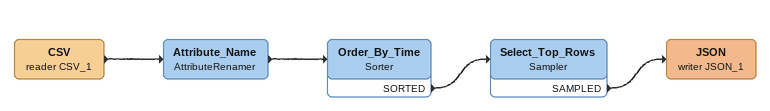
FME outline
CSV (reader CSV_1)
    -> Attribute_Name
Attribute_Name: AttributeRenamer
    -> Order_By_Time
Order_By_Time: Sorter
    SORTED -> Select_Top_Rows
Select_Top_Rows: Sampler
    SAMPLED -> JSON (writer JSON_1)
JSON (writer JSON_1)
